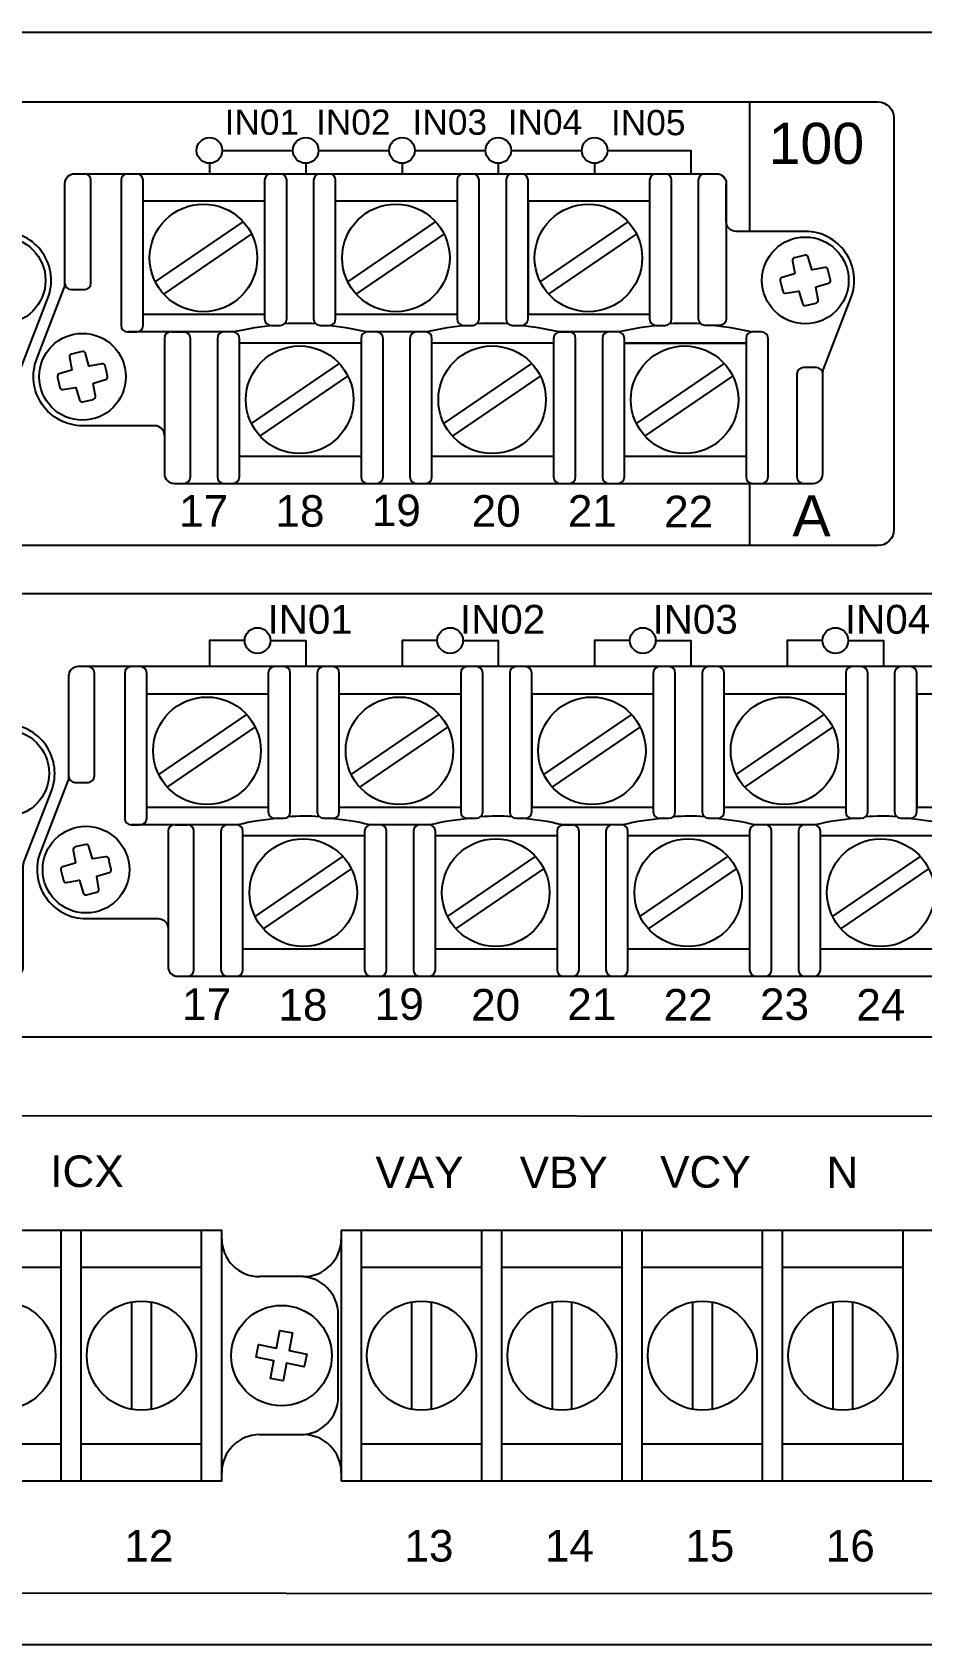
# Model space of a CAD drawing. Header units: inches. Extents: x 3.3 to 20.7, y 5.9 to 11.5.
# Drawn here: x 9.21 to 11.98, y 6.49 to 11.51 of the extents above; entities that cross this region are included whole.
import ezdxf
from ezdxf.enums import TextEntityAlignment as Align

# ---------------------------------------------------------------- set-up
doc = ezdxf.new("R2010")
doc.units = ezdxf.units.IN
doc.header["$MEASUREMENT"] = 0
doc.styles.add('Arial', font='arial.ttf')

msp = doc.modelspace()

# ---------------------------------------------------------------- linework, layer by layer
for points in [[(20.51681657496076, 11.51329355667247, -0.414213562373095), (20.63781657496076, 11.39229355667247), (20.63781663994193, 6.613293486236376, -0.415701394917881), (20.5168166394554, 6.492293486236377), (3.508816569423964, 6.492293554624386, -0.4142135623731193), (3.387816569423967, 6.613293554624397), (3.387816574960728, 11.39229355667247, -0.4145989712383513), (3.508684872539941, 11.51329348499671), (20.51694827738268, 11.51329348499671)], [(4.142026177119682, 10.58016753191774, 0.414213562373095), (4.122026177119682, 10.56016753191774), (4.122026177119682, 10.25795971419607), (4.122026177119682, 10.13861059938568, 0.414213562373095), (4.152026177119684, 10.10861059938568), (9.141327767156842, 10.10861059938568, 0.414213562373095), (9.171327767156843, 10.13861059938568), (9.171327767156843, 10.45307741773819, -0.09250175712104637), (9.173346647951295, 10.46389670459107), (9.2588714530903, 10.68508316541483, 0.5269038964343592), (9.116167745142008, 10.89326152836452), (8.900327831000457, 10.89326152836452, -0.414213562373095), (8.870327831000456, 10.92326152836453), (8.870327831000456, 11.04261064317491), (8.870327831000456, 10.62053975362512, -0.414213562373095), (8.850327831000456, 10.60053975362512), (8.804215267156831, 10.60053975362512, -0.414213562373095), (8.784215267156831, 10.62053975362512), (8.784215267156828, 11.05261064317491, -0.414213562373095), (8.804215267156827, 11.07261064317491)], [(9.622026293982334, 10.25795971419607, 0.4142135623730776), (9.592026293982334, 10.28795971419607), (9.367186430475632, 10.28795971419607, -0.5269038964343629), (9.224482722527338, 10.49613807714576), (9.310007234336402, 10.71732377935204, 0.09250175712104043), (9.312026115130854, 10.72814306620492), (9.312026115130854, 11.04261064317491, -0.4142135623730864), (9.342026115130855, 11.07261064317491), (11.34214600341864, 11.07261064317491, -0.4142135623730603), (11.37214600341865, 11.04261064317491), (11.37214600341865, 10.62053975362512, -0.414213562373095), (11.35214600341865, 10.60053975362512), (11.30603343957502, 10.60053975362512, -0.414213562373095), (11.28603343957502, 10.62053975362512), (11.28603343957502, 11.05261064317491, -0.414213562373095), (11.30603343957502, 11.07261064317491)], [(9.312026115130852, 10.73189530636762, 0.414213562373095), (9.332026115130853, 10.71189530636762), (9.372830281797514, 10.71189530636762, 0.414213562373095), (9.392830281797513, 10.73189530636762), (9.392830281797513, 11.05261064317491, 0.414213562373095), (9.372830281797514, 11.07261064317491)], [(9.507123717352817, 11.07261064317491, 0.414213562373095), (9.487123717352814, 11.05261064317491), (9.487123717352816, 10.60016753191774, 0.414213562373095), (9.507123717352817, 10.58016753191774), (9.535768161797263, 10.58016753191774, 0.414213562373095), (9.555768161797262, 10.60016753191774), (9.555768161797262, 11.05261064317491, 0.414213562373095), (9.535768161797263, 11.07261064317491)], [(9.954186217352822, 11.07261064317491, 0.414213562373095), (9.934186217352822, 11.05261064317491), (9.934186217352826, 10.62053975362512, 0.414213562373095), (9.954186217352825, 10.60053975362512), (9.982830661797271, 10.60053975362512, 0.414213562373095), (10.00283066179727, 10.62053975362512), (10.00283066179727, 11.05261064317491, 0.414213562373095), (9.982830661797268, 11.07261064317491)], [(10.10675982846393, 11.07261064317491, 0.414213562373095), (10.08675982846393, 11.05261064317491), (10.08675982846393, 10.62053975362512, 0.414213562373095), (10.10675982846393, 10.60053975362512), (10.13540427290838, 10.60053975362512, 0.414213562373095), (10.15540427290838, 10.62053975362512), (10.15540427290838, 11.05261064317491, 0.414213562373095), (10.13540427290838, 11.07261064317491)], [(10.55382232846394, 11.07261064317491, 0.414213562373095), (10.53382232846394, 11.05261064317491), (10.53382232846394, 10.62053975362512, 0.414213562373095), (10.55382232846394, 10.60053975362512), (10.58246677290839, 10.60053975362512, 0.414213562373095), (10.60246677290839, 10.62053975362512), (10.60246677290838, 11.05261064317491, 0.414213562373095), (10.58246677290838, 11.07261064317491)], [(10.70639593957505, 11.07261064317491, 0.414213562373095), (10.68639593957505, 11.05261064317491), (10.68639593957505, 10.62053975362512, 0.414213562373095), (10.70639593957505, 10.60053975362512), (10.7350403840195, 10.60053975362512, 0.414213562373095), (10.7550403840195, 10.62053975362512), (10.75504038401949, 11.05261064317491, 0.414213562373095), (10.73504038401949, 11.07261064317491)], [(11.15345982846394, 11.07261064317491, 0.414213562373095), (11.13345982846394, 11.05261064317491), (11.13345982846394, 10.62053975362512, 0.414213562373095), (11.15345982846394, 10.60053975362512), (11.18210427290838, 10.60053975362512, 0.414213562373095), (11.20210427290838, 10.62053975362512), (11.20210427290838, 11.05261064317491, 0.414213562373095), (11.18210427290838, 11.07261064317491)], [(9.642026293982333, 10.58016753191774, 0.414213562373095), (9.622026293982334, 10.56016753191774), (9.622026293982334, 10.25795971419607), (9.622026293982334, 10.13861059938568, 0.414213562373095), (9.652026293982335, 10.10861059938568), (11.64314593957503, 10.10861059938568, 0.414213562373095), (11.67314593957503, 10.13861059938568), (11.67314593957503, 10.45307741773819, -0.0925017571210466), (11.67516482036949, 10.46389670459107), (11.76068962550849, 10.68508316541483, 0.5269038964343592), (11.6179859175602, 10.89326152836452), (11.40214600341865, 10.89326152836452, -0.414213562373095), (11.37214600341865, 10.92326152836452), (11.37214600341865, 11.04261064317491)], [(11.61754818184508, 10.81881519504158), (11.58465768179894, 10.81112217724531, 0.3918076112591646), (11.578327621591, 10.8013196771513), (11.58535756704714, 10.76198530487866, -0.399736758772524), (11.58464066866214, 10.7608300982237), (11.54626841860832, 10.749685100305, 0.3918336306452697), (11.54029094099398, 10.73966384940468), (11.54386604636072, 10.72315516678106), (11.54798381212528, 10.70677327602606, 0.3918009305141076), (11.55778631221929, 10.70044299582066), (11.59712068449194, 10.70747316127426, -0.3997462427852815), (11.5982758178144, 10.70675596955932), (11.60942059573564, 10.66838401283544, 0.3917796854875317), (11.61944191996845, 10.66240609522618), (11.65233242001459, 10.67009903968997, 0.3918730117371313), (11.65866248022253, 10.67990153978398)], [(11.65866306688241, 10.67990153978398), (11.65163253476639, 10.71923591205662, -0.3996556551780012), (11.65235001981127, 10.72039111871158), (11.69072168320521, 10.73153611663028, 0.391792528397735), (11.69669974747943, 10.7415573675306), (11.68900687634814, 10.77444794090922, 0.3917823484332861), (11.67920437625412, 10.78077822111462), (11.63987000398148, 10.77374805566102, -0.3998975175916156), (11.63871487065901, 10.77446524737596), (11.62756950607788, 10.81283720409984, 0.3918145166464126), (11.61754818184508, 10.8188151217091)], [(9.96684124615548, 10.60053975362512, 0.03581944278258247), (9.83936400154009, 10.58016753672274)], [(10.09363328732286, 10.60545022355717, 0.03038910950689478), (9.995910152958675, 10.60540942279731)], [(10.25085011265118, 10.58016753672274, 0.03581944278258475), (10.12337286803579, 10.60053975362512)], [(10.5664773572666, 10.60053975362512, 0.03581944278258247), (10.43900011265121, 10.58016753672274)], [(10.69326939843397, 10.60545022355717, 0.03038910950689478), (10.59554626406979, 10.60540942279731)], [(10.8504862237623, 10.58016753672274, 0.03581944278258475), (10.7230089791469, 10.60053975362512)], [(11.16611624615548, 10.60053975362511, 0.03581944278258247), (11.03863900154009, 10.58016753672274)], [(11.29290828732285, 10.60545022355716, 0.03038910950689478), (11.19518515295867, 10.60540942279731)], [(11.45012511265118, 10.58016753672273, 0.03581944278258475), (11.32264786803578, 10.60053975362511)], [(9.682823516204554, 10.10861059938568, 0.414213562373095), (9.702823516204553, 10.12861059938568), (9.702823516204553, 10.56016753191774, 0.414213562373095), (9.682823516204554, 10.58016753191774)], [(9.806927884019482, 10.58016753191774, 0.414213562373095), (9.786927884019482, 10.56016753191774), (9.786927884019486, 10.12861059938568, 0.414213562373095), (9.806927884019485, 10.10861059938568), (9.83557232846393, 10.10861059938568, 0.414213562373095), (9.85557232846393, 10.12861059938568), (9.855572328463927, 10.56016753191774, 0.414213562373095), (9.835572328463927, 10.58016753191774)], [(10.25451955068615, 10.58016753191774, 0.414213562373095), (10.23451955068615, 10.56016753191774), (10.23451955068616, 10.12861059938568, 0.414213562373095), (10.25451955068616, 10.10861059938568)], [(10.2831639951306, 10.10861059938568, 0.414213562373095), (10.3031639951306, 10.12861059938568), (10.3031639951306, 10.56016753191774, 0.414213562373095), (10.2831639951306, 10.58016753191774)], [(10.4065639951306, 10.58016753191774, 0.414213562373095), (10.3865639951306, 10.56016753191774), (10.3865639951306, 10.12861059938568, 0.414213562373095), (10.4065639951306, 10.10861059938568)], [(10.43520843957505, 10.10861059938568, 0.414213562373095), (10.45520843957505, 10.12861059938568), (10.45520843957505, 10.56016753191774, 0.414213562373095), (10.43520843957504, 10.58016753191774)], [(10.85415566179727, 10.58016753191774, 0.414213562373095), (10.83415566179727, 10.56016753191774), (10.83415566179727, 10.12861059938568, 0.414213562373095), (10.85415566179727, 10.10861059938568)], [(10.88280010624172, 10.10861059938568, 0.414213562373095), (10.90280010624172, 10.12861059938568), (10.90280010624172, 10.56016753191774, 0.414213562373095), (10.88280010624172, 10.58016753191774)], [(11.00620288401948, 10.58016753191774, 0.414213562373095), (10.98620288401948, 10.56016753191774), (10.98620288401948, 10.12861059938568, 0.414213562373095), (11.00620288401948, 10.10861059938568)], [(11.03484732846393, 10.10861059938568, 0.414213562373095), (11.05484732846393, 10.12861059938568), (11.05484732846393, 10.56016753191774, 0.414213562373095), (11.03484732846392, 10.58016753191774)], [(11.4824389951306, 10.10861059938568, 0.414213562373095), (11.5024389951306, 10.12861059938568), (11.5024389951306, 10.56016753191774, 0.414213562373095), (11.48243899513059, 10.58016753191774), (11.45379455068615, 10.58016753191774, 0.414213562373095), (11.43379455068615, 10.56016753191774), (11.43379455068615, 10.12861059938568, 0.414213562373095), (11.45379455068615, 10.10861059938568)], [(9.326509281153417, 10.5013197027766), (9.333539813269443, 10.46198533050396, -0.3996556551780024), (9.332822328224559, 10.46083012384901), (9.29445066483062, 10.44968512593031, 0.391792528397735), (9.288472600556396, 10.43966387502999), (9.296165471687694, 10.40677330165136, 0.3917823484332864), (9.305967971781708, 10.40044302144597), (9.34530234405435, 10.40747318689956, -0.3998975175916137), (9.346457477376816, 10.40675599518462), (9.357602841957949, 10.36838403846074, 0.3918145166464134), (9.367624166190755, 10.36240612085148)], [(9.367624166190755, 10.362406047519), (9.40051466623689, 10.37009906531527, 0.3918076112591659), (9.406844726444831, 10.37990156540929), (9.399814780988692, 10.41923593768193, -0.3997367587725233), (9.400531679373689, 10.42039114433688), (9.438903929427514, 10.43153614225558, 0.3918336306452707), (9.444881407041851, 10.44155739315591), (9.441306301675105, 10.45806607577953), (9.437188535910554, 10.47444796653453, 0.3918009305141054), (9.42738603581654, 10.48077824673993), (9.388051663543894, 10.47374808128633, -0.3997462427852821), (9.386896530221428, 10.47446527300127), (9.375751752300186, 10.51283722972515, 0.3917796854875304), (9.36573042806738, 10.5188151473344), (9.332839928021244, 10.51112220287062, 0.3918730117371316), (9.326509867813304, 10.5013197027766)], [(11.67314593957503, 10.44932593619297, 0.414213562373095), (11.65314593957503, 10.46932593619297), (11.61234177290837, 10.46932593619297, 0.414213562373095), (11.59234177290837, 10.44932593619297), (11.59234177290838, 10.12861059938568, 0.414213562373095), (11.61234177290837, 10.10861059938568)], [(14.84461466471352, 9.765909830729166, -0.4142085966170821), (14.89461517333982, 9.715910169813368), (14.89461517333982, 8.434368557400173, -0.414213562373095), (14.84460110134546, 8.384354485405815), (3.659815470377614, 8.38435278998481, -0.4142135623730376), (3.609815809461805, 8.434352450900606), (3.609815809461805, 9.71590847439236, -0.4141341009185762), (3.659801907009561, 9.765908135308159), (14.8446146364555, 9.765909830729159)], [(4.153156257735356, 9.045436832590486, 0.414213562373095), (4.133156257735356, 9.025436832590486), (4.133156257735356, 8.72322901486881), (4.133156257735356, 8.603879900058423, 0.414213562373095), (4.163156257735357, 8.573879900058422), (9.152457847772515, 8.573879900058422, 0.414213562373095), (9.182457847772517, 8.603879900058423), (9.182457847772517, 8.918346718410938, -0.09250175712104637), (9.184476728566969, 8.929166005263816), (9.270001533705974, 9.150352466087575, 0.5269038964343592), (9.127297825757681, 9.358530829037267), (8.91145791161613, 9.358530829037267, -0.414213562373095), (8.88145791161613, 9.388530829037268), (8.88145791161613, 9.507879943847655), (8.88145791161613, 9.085809054297862, -0.414213562373095), (8.86145791161613, 9.065809054297862), (8.815345347772505, 9.065809054297862, -0.414213562373095), (8.795345347772505, 9.085809054297862), (8.795345347772502, 9.517879943847657, -0.414213562373095), (8.815345347772501, 9.537879943847656)], [(14.38145802847878, 9.507879943847653, 0.4142135623730607), (14.35145802847878, 9.537879943847654), (9.353156195746529, 9.537879943847654, 0.414213562373078), (9.323156195746527, 9.507879943847653), (9.323156195746527, 9.193412366877666, -0.09250175712104021), (9.321137314952075, 9.182593080024786), (9.235612803143011, 8.961407377818501, 0.5269038964343622), (9.378316511091306, 8.75322901486881), (9.603156374598008, 8.75322901486881, -0.4142135623730779), (9.633156374598007, 8.723229014868808)], [(9.323156195746527, 9.197164607040362, 0.414213562373095), (9.343156195746527, 9.177164607040362), (9.383960362413188, 9.177164607040362, 0.414213562373095), (9.403960362413187, 9.197164607040362), (9.403960362413187, 9.517879943847655, 0.414213562373095), (9.383960362413188, 9.537879943847654)], [(9.518253797968491, 9.537879943847654, 0.414213562373095), (9.498253797968488, 9.517879943847655), (9.498253797968491, 9.065436832590484, 0.414213562373095), (9.518253797968491, 9.045436832590484), (9.546898242412936, 9.045436832590484, 0.414213562373095), (9.566898242412936, 9.065436832590484), (9.566898242412936, 9.517879943847655, 0.414213562373095), (9.546898242412936, 9.537879943847654)], [(9.653156374598007, 9.045436832590484, 0.414213562373095), (9.633156374598007, 9.025436832590485), (9.633156374598007, 8.723229014868808), (9.633156374598007, 8.603879900058422, 0.414213562373095), (9.663156374598008, 8.57387990005842), (14.65245796463517, 8.57387990005842, 0.414213562373095), (14.68245796463517, 8.603879900058422), (14.68245796463517, 8.918346718410936, -0.09250175712104637), (14.68447684542962, 8.929166005263815), (14.77000165056863, 9.150352466087574, 0.5269038964343592), (14.62729794262033, 9.358530829037266), (14.41145802847878, 9.358530829037266, -0.414213562373095), (14.38145802847878, 9.388530829037267), (14.38145802847878, 9.507879943847653), (14.38145802847878, 9.08580905429786, -0.414213562373095), (14.36145802847878, 9.06580905429786), (14.31534546463516, 9.06580905429786, -0.414213562373095), (14.29534546463516, 9.08580905429786), (14.29534546463515, 9.517879943847655, -0.414213562373095), (14.31534546463515, 9.537879943847654)], [(9.965316297968496, 9.537879943847654, 0.414213562373095), (9.945316297968496, 9.517879943847655), (9.9453162979685, 9.08580905429786, 0.414213562373095), (9.9653162979685, 9.06580905429786), (9.993960742412945, 9.06580905429786, 0.414213562373095), (10.01396074241294, 9.08580905429786), (10.01396074241294, 9.517879943847655, 0.414213562373095), (9.993960742412941, 9.537879943847654)], [(10.1178899090796, 9.537879943847654, 0.414213562373095), (10.0978899090796, 9.517879943847655), (10.09788990907961, 9.08580905429786, 0.414213562373095), (10.11788990907961, 9.06580905429786), (10.14653435352405, 9.06580905429786, 0.414213562373095), (10.16653435352405, 9.08580905429786), (10.16653435352405, 9.517879943847655, 0.414213562373095), (10.14653435352405, 9.537879943847654)], [(10.56495240907961, 9.537879943847654, 0.414213562373095), (10.54495240907961, 9.517879943847655), (10.54495240907962, 9.08580905429786, 0.414213562373095), (10.56495240907962, 9.06580905429786), (10.59359685352406, 9.06580905429786, 0.414213562373095), (10.61359685352406, 9.08580905429786), (10.61359685352406, 9.517879943847655, 0.414213562373095), (10.59359685352406, 9.537879943847654)], [(10.71752602019072, 9.537879943847654, 0.414213562373095), (10.69752602019072, 9.517879943847655), (10.69752602019073, 9.08580905429786, 0.414213562373095), (10.71752602019072, 9.06580905429786), (10.74617046463517, 9.06580905429786, 0.414213562373095), (10.76617046463517, 9.08580905429786), (10.76617046463517, 9.517879943847655, 0.414213562373095), (10.74617046463517, 9.537879943847654)], [(11.16458990907961, 9.537879943847654, 0.414213562373095), (11.14458990907961, 9.517879943847655), (11.14458990907961, 9.08580905429786, 0.414213562373095), (11.16458990907961, 9.06580905429786), (11.19323435352406, 9.06580905429786, 0.414213562373095), (11.21323435352406, 9.08580905429786), (11.21323435352405, 9.517879943847655, 0.414213562373095), (11.19323435352405, 9.537879943847654)], [(11.31716352019072, 9.537879943847654, 0.414213562373095), (11.29716352019072, 9.517879943847655), (11.29716352019072, 9.08580905429786, 0.414213562373095), (11.31716352019072, 9.06580905429786), (11.34580796463517, 9.06580905429786, 0.414213562373095), (11.36580796463517, 9.08580905429786), (11.36580796463516, 9.517879943847655, 0.414213562373095), (11.34580796463516, 9.537879943847654)], [(11.76422602019073, 9.537879943847654, 0.414213562373095), (11.74422602019073, 9.517879943847655), (11.74422602019073, 9.08580905429786, 0.414213562373095), (11.76422602019073, 9.06580905429786), (11.79287046463518, 9.06580905429786, 0.414213562373095), (11.81287046463517, 9.08580905429786), (11.81287046463517, 9.517879943847655, 0.414213562373095), (11.79287046463517, 9.537879943847654)], [(11.91679963130183, 9.537879943847654, 0.414213562373095), (11.89679963130184, 9.517879943847655), (11.89679963130184, 9.08580905429786, 0.414213562373095), (11.91679963130184, 9.06580905429786), (11.94544407574628, 9.06580905429786, 0.414213562373095), (11.96544407574628, 9.08580905429786), (11.96544407574628, 9.517879943847655, 0.414213562373095), (11.94544407574628, 9.537879943847654)], [(9.693953596820228, 8.57387990005842, 0.414213562373095), (9.713953596820227, 8.59387990005842), (9.713953596820227, 9.025436832590485, 0.414213562373095), (9.693953596820228, 9.045436832590484)], [(9.818057964635155, 9.045436832590484, 0.414213562373095), (9.798057964635156, 9.025436832590485), (9.79805796463516, 8.59387990005842, 0.414213562373095), (9.818057964635159, 8.57387990005842), (9.846702409079604, 8.57387990005842, 0.414213562373095), (9.866702409079604, 8.59387990005842), (9.8667024090796, 9.025436832590485, 0.414213562373095), (9.846702409079601, 9.045436832590484)], [(9.977971326771154, 9.065809054297858, 0.03581944278258247), (9.850494082155764, 9.04543683739548)], [(10.10476336793853, 9.070719524229908, 0.03038910950689478), (10.00704023357435, 9.070678723470055)], [(10.26198019326686, 9.045436837395478, 0.03581944278258481), (10.13450294865146, 9.065809054297858)], [(10.26564963130183, 9.045436832590484, 0.414213562373095), (10.24564963130183, 9.025436832590485), (10.24564963130183, 8.59387990005842, 0.414213562373095), (10.26564963130183, 8.57387990005842)], [(10.29429407574628, 8.57387990005842, 0.414213562373095), (10.31429407574628, 8.59387990005842), (10.31429407574628, 9.025436832590485, 0.414213562373095), (10.29429407574627, 9.045436832590484)], [(10.41769407574627, 9.045436832590484, 0.414213562373095), (10.39769407574627, 9.025436832590485), (10.39769407574628, 8.59387990005842, 0.414213562373095), (10.41769407574628, 8.57387990005842)], [(10.44633852019072, 8.57387990005842, 0.414213562373095), (10.46633852019072, 8.59387990005842), (10.46633852019072, 9.025436832590485, 0.414213562373095), (10.44633852019072, 9.045436832590484)], [(10.57760743788227, 9.065809054297858, 0.03581944278258247), (10.45013019326688, 9.04543683739548)], [(10.70439947904965, 9.070719524229908, 0.03038910950689478), (10.60667634468547, 9.070678723470055)], [(10.86161630437797, 9.045436837395478, 0.03581944278258481), (10.73413905976258, 9.065809054297858)], [(10.86528574241294, 9.045436832590484, 0.414213562373095), (10.84528574241294, 9.025436832590485), (10.84528574241295, 8.59387990005842, 0.414213562373095), (10.86528574241295, 8.57387990005842)], [(10.89393018685739, 8.57387990005842, 0.414213562373095), (10.91393018685739, 8.59387990005842), (10.91393018685739, 9.025436832590485, 0.414213562373095), (10.89393018685739, 9.045436832590484)], [(11.01733157574627, 9.045436832590484, 0.414213562373095), (10.99733157574627, 9.025436832590485), (10.99733157574627, 8.59387990005842, 0.414213562373095), (11.01733157574627, 8.57387990005842), (11.04597602019072, 8.57387990005842, 0.414213562373095), (11.06597602019072, 8.59387990005842), (11.06597602019072, 9.025436832590485, 0.414213562373095), (11.04597602019071, 9.045436832590484)], [(11.17724493788227, 9.065809054297858, 0.03581944278258247), (11.04976769326688, 9.04543683739548)], [(11.30403697904964, 9.070719524229908, 0.03038910950689478), (11.20631384468546, 9.070678723470055)], [(11.46125380437797, 9.045436837395478, 0.03581944278258481), (11.33377655976257, 9.065809054297858)], [(11.46492324241294, 9.045436832590484, 0.414213562373095), (11.44492324241294, 9.025436832590485), (11.44492324241294, 8.59387990005842, 0.414213562373095), (11.46492324241294, 8.57387990005842)], [(11.49356768685739, 8.57387990005842, 0.414213562373095), (11.51356768685739, 8.59387990005842), (11.51356768685739, 9.025436832590485, 0.414213562373095), (11.49356768685739, 9.045436832590484)], [(11.61696768685739, 9.045436832590484, 0.414213562373095), (11.59696768685739, 9.025436832590485), (11.59696768685739, 8.59387990005842, 0.414213562373095), (11.61696768685739, 8.57387990005842)], [(11.64561213130184, 8.57387990005842, 0.414213562373095), (11.66561213130183, 8.59387990005842), (11.66561213130183, 9.025436832590485, 0.414213562373095), (11.64561213130183, 9.045436832590484)], [(11.77688104899338, 9.065809054297858, 0.03581944278258247), (11.64940380437799, 9.04543683739548)], [(11.90367309016076, 9.070719524229908, 0.03038910950689478), (11.80594995579658, 9.070678723470055)], [(12.06088991548909, 9.045436837395478, 0.03581944278258481), (11.93341267087369, 9.065809054297858)], [(9.33763936176909, 8.966589003449347), (9.344669893885117, 8.927254631176703, -0.3996556551780024), (9.343952408840233, 8.926099424521752), (9.305580745446294, 8.914954426603051, 0.391792528397735), (9.29960268117207, 8.90493317570273), (9.307295552303367, 8.872042602324106, 0.3917823484332864), (9.317098052397382, 8.86571232211871), (9.356432424670023, 8.872742487572305, -0.3998975175916137), (9.35758755799249, 8.872025295857366), (9.368732922573622, 8.833653339133484, 0.3918145166464134), (9.37875424680643, 8.827675421524226)], [(9.378754246806428, 8.827675348191745), (9.411644746852565, 8.835368365988014, 0.3918076112591659), (9.417974807060506, 8.845170866082029), (9.410944861604365, 8.884505238354672, -0.3997367587725233), (9.411661759989363, 8.885660445009627), (9.450034010043188, 8.896805442928326, 0.3918336306452707), (9.456011487657525, 8.906826693828648), (9.452436382290779, 8.92333537645227), (9.448318616526228, 8.93971726720727, 0.3918009305141054), (9.438516116432213, 8.946047547412668), (9.399181744159568, 8.93901738195907, -0.3997462427852821), (9.398026610837102, 8.93973457367401), (9.38688183291586, 8.978106530397893, 0.3917796854875304), (9.376860508683054, 8.984084448007145), (9.343970008636918, 8.976391503543363, 0.3918730117371316), (9.337639948428977, 8.966589003449347)], [(16.39157697889537, 7.105707316466889), (16.39157697889537, 6.698327806260851, -0.4142135623731159), (16.34156290690101, 6.648313734266493), (3.65980360243057, 6.654940263865107, -0.4142135623731159), (3.609789530436212, 6.704954335859462), (3.609789530436212, 8.092923458852082, -0.414208596617103), (3.659790039062512, 8.14292311976788), (16.34157647026907, 8.13629659016927, -0.4142085966171029), (16.39157697889538, 8.086296929253471), (16.39157697889537, 7.346976360153327)], [(9.800419134171412, 7.75649185542213, 0.4142135623731013), (9.918419134171414, 7.63849185542213)], [(10.05491913417142, 7.63849185542213, 0.4142135623730909), (10.17291913417142, 7.75649185542213)], [(10.16366913417141, 7.520491855422131, 0.4142135623730929), (10.04566913417141, 7.638491855422131)], [(10.04566913417141, 7.146491855422131, 0.4142135623730929), (10.16366913417141, 7.264491855422132)], [(9.918419134171412, 7.146491855422131, 0.4142135623730971), (9.800419134171412, 7.02849185542213)], [(10.17291913417142, 7.028491855422131, 0.4142135623730929), (10.05491913417142, 7.146491855422131)]]:
    msp.add_lwpolyline(points, format="xyb")
msp.add_lwpolyline([(11.84469011094835, 11.29630364312066, -0.4142085966170775), (11.89469061957465, 11.24630398220486), (11.89469061957465, 9.964762369791666, -0.414213562373095), (11.84467654758029, 9.914748297797308), (3.659815470377614, 9.91474829779731, -0.4142135623730333), (3.609815809461805, 9.964747958713106), (3.609815809461805, 11.24630398220486, -0.4141341009185737), (3.659801907009561, 11.29630364312066)], format="xyb", close=True)
for points in [[(11.4446775648329, 11.29630533854167), (11.4446775648329, 10.8933605617947)], [(9.762134975857204, 11.105224609375), (9.762134975857204, 11.07259877522786)], [(9.802154541015625, 11.14522382948134), (10.02214050292969, 11.14522382948134)], [(10.06212955050998, 11.105224609375), (10.06212955050998, 11.07259877522786)], [(10.10214148627387, 11.14522382948134), (10.32214101155599, 11.14522382948134)], [(10.36213090684679, 11.105224609375), (10.36213090684679, 11.07259877522786)], [(10.40214284261068, 11.14522382948134), (10.62214236789279, 11.14522382948134)], [(10.66212463378906, 11.105224609375), (10.66212463378906, 11.07259877522786)], [(10.70213741726345, 11.14522382948134), (10.92213694254557, 11.14522382948134)], [(10.96211920844184, 11.105224609375), (10.96211920844184, 11.07259877522786)], [(11.00213199191623, 11.14522382948134), (11.26211802164713, 11.14522382948134), (11.26211802164713, 11.07259877522786)], [(9.934186217352822, 10.98710918830415), (9.555768161797262, 10.98710918830415)], [(10.53382232846394, 10.98710918830415), (10.15540427290838, 10.98710918830415)], [(10.75504038401947, 10.98710918830415), (10.75504038401947, 10.63533021749026)], [(11.13345982846394, 10.98710918830415), (10.75504177290838, 10.98710918830415)], [(9.593231125022273, 10.73660127009536), (9.867279604520208, 10.92345263049056)], [(10.19286723613339, 10.73660127009536), (10.46691571563133, 10.92345263049056)], [(10.79250473613339, 10.73660127009536), (11.06655321563132, 10.92345263049056)], [(9.619707939413653, 10.6977686243307), (9.893756505121361, 10.88461983621556)], [(10.21934405052477, 10.6977686243307), (10.49339261623248, 10.88461983621556)], [(10.81898155052477, 10.6977686243307), (11.09303011623247, 10.88461983621556)], [(9.555768161797262, 10.63533021749026), (9.934186217352822, 10.63533021749026)], [(10.10736314392054, 10.60053975362512), (10.10645899412377, 10.60054812786859)], [(10.15540427290838, 10.63533021749026), (10.53382232846394, 10.63533021749026)], [(10.75504177290838, 10.63533021749026), (11.13345982846394, 10.63533021749026)], [(9.839363995130602, 10.58016753191774), (9.507799475561784, 10.58016753191774)], [(9.643842997725896, 10.58016753191774), (9.684640219948117, 10.58016753191774)], [(10.23451955068615, 10.54537725501859), (9.85557232846393, 10.54537725501859)], [(10.43900010624169, 10.58016753191774), (10.25085010624169, 10.58016753191774)], [(10.83415566179727, 10.54537725501859), (10.45520843957505, 10.54537725501859)], [(11.03805427290837, 10.58016753191774), (10.84990288401949, 10.58016753191774)], [(11.03863760624172, 10.58016753191774), (10.8504862442766, 10.58016753191774), (10.88391383105923, 10.58016753191774)], [(11.43379455068615, 10.54537725501859), (11.05484732846393, 10.54537725501859), (11.43326538401949, 10.54537725501859)], [(9.89303529168894, 10.2948693368098), (10.16708377118688, 10.481720697205)], [(10.49267140280006, 10.2948693368098), (10.76671988229799, 10.481720697205)], [(11.09231029168894, 10.2948693368098), (11.36635877118687, 10.481720697205)], [(9.91951210608032, 10.25603669104514), (10.19356067178803, 10.44288790293)], [(10.51914821719144, 10.25603669104514), (10.79319678289915, 10.44288790293)], [(11.11878710608031, 10.25603669104514), (11.39283567178802, 10.44288790293)], [(9.85557232846393, 10.19354393057331), (10.23451955068615, 10.19354393057331)], [(10.45520843957505, 10.19354393057331), (10.83415566179727, 10.19354393057331)], [(11.05484732846393, 10.19354393057331), (11.43326538401949, 10.19354393057331)], [(11.4446775648329, 10.10915798611111), (11.4446775648329, 9.914755079481337)], [(9.872113545735676, 9.619140625), (9.762127346462673, 9.619140625), (9.762127346462673, 9.537876553005642)], [(9.95210944281684, 9.619140625), (10.0621092054579, 9.619140625), (10.0621092054579, 9.537876553005642)], [(10.47210947672526, 9.619140625), (10.36212327745226, 9.619140625), (10.36212327745226, 9.537876553005642)], [(10.55211215549045, 9.619140625), (10.66211191813151, 9.619140625), (10.66211191813151, 9.537876553005642)], [(11.07211218939887, 9.619140625), (10.96212599012587, 9.619140625), (10.96212599012587, 9.537876553005642)], [(11.15210808648003, 9.619140625), (11.26210784912109, 9.619140625), (11.26210784912109, 9.537876553005642)], [(11.67210812038845, 9.619140625), (11.56212192111545, 9.619140625), (11.56212192111545, 9.537876553005642)], [(11.75211079915364, 9.619140625), (11.8621105617947, 9.619140625), (11.8621105617947, 9.537876553005642)], [(9.945316297968496, 9.45237848897689), (9.566898242412936, 9.452378488976892)], [(10.54495240907961, 9.45237848897689), (10.16653435352405, 9.45237848897689)], [(10.76617046463515, 9.45237848897689), (10.76617046463515, 9.100599518163003)], [(11.14458990907961, 9.45237848897689), (10.76617185352405, 9.452378488976892)], [(11.74422602019073, 9.45237848897689), (11.36580796463517, 9.45237848897689)], [(12.34386213130182, 9.45237848897689), (11.96544407574626, 9.45237848897689), (11.96544407574626, 9.100599518163003), (12.34386213130182, 9.100599518163003)], [(9.604361205637947, 9.201870570768106), (9.878409685135882, 9.388721931163303)], [(9.630838020029326, 9.163037925003445), (9.904886585737035, 9.349889136888303)], [(10.20399731674906, 9.201870570768106), (10.478045796247, 9.388721931163305)], [(10.23047413114044, 9.163037925003447), (10.50452269684815, 9.349889136888303)], [(10.80363481674906, 9.201870570768106), (11.077683296247, 9.388721931163303)], [(10.83011163114044, 9.163037925003445), (11.10416019684815, 9.349889136888303)], [(11.40327092786018, 9.201870570768106), (11.67731940735811, 9.388721931163305)], [(11.42974774225156, 9.163037925003447), (11.70379630795927, 9.349889136888303)], [(9.566898242412936, 9.100599518163003), (9.945316297968496, 9.100599518163003)], [(10.16653435352405, 9.100599518163003), (10.54495240907961, 9.100599518163003)], [(10.76617185352405, 9.100599518163003), (11.14458990907961, 9.100599518163003)], [(11.36580796463517, 9.100599518163003), (11.74422602019073, 9.100599518163003)], [(9.850494075746276, 9.045436832590484), (9.518929556177458, 9.045436832590484)], [(9.65497307834157, 9.045436832590484), (9.69577030056379, 9.045436832590484)], [(10.11849322453621, 9.06580905429786), (10.11758907473945, 9.065817428541337)], [(10.45013018685737, 9.045436832590484), (10.26198018685737, 9.045436832590484)], [(11.04918435352404, 9.045436832590484), (10.86103296463516, 9.045436832590484)], [(11.04976768685739, 9.045436832590484), (10.86161632489227, 9.045436832590484), (10.8950439116749, 9.045436832590484)], [(11.31776683564733, 9.06580905429786), (11.31686268585056, 9.065817428541337)], [(11.64940379796848, 9.045436832590484), (11.46125379796848, 9.045436832590484)], [(10.24564963130183, 9.010646555691332), (9.866702409079604, 9.010646555691332)], [(10.84528574241294, 9.010646555691332), (10.46633852019072, 9.01064655569133)], [(10.99733157574627, 9.025436832590485), (10.99733157574627, 8.59387990005842)], [(11.44492324241294, 9.010646555691332), (11.06597602019072, 9.010646555691332)], [(12.04455935352406, 9.010646555691332), (11.66561213130183, 9.01064655569133)], [(9.904165372304615, 8.760138637482546), (10.17821385180255, 8.946989997877743)], [(10.50380148341573, 8.760138637482546), (10.77784996291367, 8.946989997877742)], [(11.10343898341573, 8.760138637482546), (11.37748746291366, 8.946989997877743)], [(11.70307509452685, 8.760138637482546), (11.97712357402478, 8.946989997877742)], [(9.930642186695994, 8.721305991717886), (10.2046907524037, 8.908157203602743)], [(10.53027829780711, 8.721305991717886), (10.80432686351482, 8.908157203602743)], [(11.12991579780711, 8.721305991717886), (11.40396436351482, 8.908157203602743)], [(11.72955190891822, 8.721305991717886), (12.00360047462593, 8.908157203602743)], [(9.866702409079604, 8.658813231246056), (10.24564963130183, 8.658813231246056)], [(10.46633852019072, 8.658813231246056), (10.84528574241294, 8.658813231246056)], [(11.06597602019072, 8.658813231246056), (11.44492324241294, 8.658813231246056)], [(11.66561213130183, 8.658813231246056), (12.04455935352406, 8.658813231246056)], [(9.300419306433529, 7.002491859847896), (9.300419306433529, 7.782491895887587)], [(9.36291911776371, 7.002491859847896), (9.36291911776371, 7.782491895887587)], [(9.737919159064564, 7.002491859847896), (9.737919159064564, 7.782491895887587)], [(10.23541926794864, 7.002491859847896), (10.23541926794864, 7.782491895887587)], [(10.6104193092495, 7.002491859847896), (10.6104193092495, 7.782491895887587)], [(10.67291912057968, 7.002491859847896), (10.67291912057968, 7.782491895887587)], [(11.04791916188053, 7.002491859847896), (11.04791916188053, 7.782491895887587)], [(11.11041897321071, 7.002491859847896), (11.11041897321071, 7.782491895887587)], [(11.48541901451157, 7.002491859847896), (11.48541901451157, 7.782491895887587)], [(11.54791941250164, 7.002491859847896), (11.54791941250164, 7.782491895887587)], [(11.9229188671426, 7.002491859847896), (11.9229188671426, 7.782491895887587)], [(9.300419306433529, 7.667491891044122), (8.925419265132671, 7.667491891044122)], [(9.737919159064564, 7.667491891044122), (9.36291911776371, 7.667491891044122)], [(10.05491907038787, 7.638491826055349), (9.91841915391322, 7.638491826055349)], [(10.6104193092495, 7.667491891044122), (10.23541926794864, 7.667491891044122)], [(11.04791916188053, 7.667491891044122), (10.67291912057968, 7.667491891044122)], [(11.48541901451157, 7.667491891044122), (11.11041897321071, 7.667491891044122)], [(11.9229188671426, 7.667491891044122), (11.54791941250164, 7.667491891044122)], [(9.520419111643672, 7.22515986756807), (9.520419111643672, 7.559823888167413)], [(9.580419165184601, 7.559823888167413), (9.580419165184601, 7.22515986756807)], [(10.39291926182861, 7.22515986756807), (10.39291926182861, 7.559823888167413)], [(10.45291931536953, 7.559823888167413), (10.45291931536953, 7.22515986756807)], [(10.83041911445964, 7.22515986756807), (10.83041911445964, 7.559823888167413)], [(10.89041916800057, 7.559823888167413), (10.89041916800057, 7.22515986756807)], [(11.26791896709068, 7.22515986756807), (11.26791896709068, 7.559823888167413)], [(11.3279190206316, 7.559823888167413), (11.3279190206316, 7.22515986756807)], [(11.7054194063816, 7.22515986756807), (11.7054194063816, 7.559823888167413)], [(11.76541887326264, 7.559823888167413), (11.76541887326264, 7.22515986756807)], [(10.16366909409832, 7.264491819868668), (10.16366909409832, 7.520491862534329)], [(9.91841915391322, 7.146491856347649), (10.05491907038787, 7.146491856347649)], [(8.925419265132671, 7.117491864691361), (9.300419306433529, 7.117491864691361)], [(9.36291911776371, 7.117491864691361), (9.737919159064564, 7.117491864691361)], [(10.23541926794864, 7.117491864691361), (10.6104193092495, 7.117491864691361)], [(10.67291912057968, 7.117491864691361), (11.04791916188053, 7.117491864691361)], [(11.11041897321071, 7.117491864691361), (11.48541901451157, 7.117491864691361)], [(11.54791941250164, 7.117491864691361), (11.9229188671426, 7.117491864691361)]]:
    msp.add_lwpolyline(points)
for points in [[(7.112918869958571, 7.002491859847896), (9.800418970394745, 7.002491859847896), (9.800418970394745, 7.782491895887587), (7.112918869958571, 7.782491895887587)], [(10.17291886995857, 7.002491859847896), (12.86041897039474, 7.002491859847896), (12.86041897039474, 7.782491895887587), (10.17291886995857, 7.782491895887587)], [(10.02118436676071, 7.46326839691802), (10.01019564037009, 7.408192106497361), (10.06527185745826, 7.397203673436677), (10.05744581453204, 7.35797680658879), (10.00236959744387, 7.368965239649474), (9.991380871053238, 7.3138890225613), (9.952153857540381, 7.321715358817462), (9.96314258393101, 7.376791575905636), (9.907683864594865, 7.387856348084444), (9.915509907521084, 7.427083288264817), (9.970968626857225, 7.416018442753523), (9.981957353247854, 7.471094659841697)]]:
    msp.add_lwpolyline(points, close=True)
for centre, radius in [((9.762157016330294, 11.14522382948134), 0.03999752468533035), ((10.06214396158854, 11.14522382948134), 0.03999752468533035), ((10.36214531792535, 11.14522382948134), 0.03999752468533035), ((10.66213989257812, 11.14522382948134), 0.03999752468533035), ((10.9621344672309, 11.14522382948134), 0.03999752468532947), ((9.743493786175753, 10.81061061182379), 0.167499999999998), ((10.34312989728687, 10.81061061182379), 0.167499999999998), ((10.94276739728687, 10.81061061182379), 0.167499999999998), ((9.116677002646437, 10.74061061182379), 0.1349999999999987), ((11.61849517506463, 10.74061061182378), 0.1349999999999987), ((9.366677172971201, 10.4406106307368), 0.1349999999999987), ((10.04329795284242, 10.36887867853823), 0.167499999999998), ((10.64293406395353, 10.36887867853822), 0.167499999999998), ((11.24257295284242, 10.36887867853822), 0.167499999999998), ((9.912111494276257, 9.619140625), 0.0399979485405817), ((10.51211081610785, 9.619140625), 0.04000133938259509), ((11.11211013793945, 9.619140625), 0.0399979485405817), ((11.71210945977105, 9.619140625), 0.04000133938259509), ((9.754623866791427, 9.275879912496528), 0.167499999999998), ((10.35425997790254, 9.27587991249653), 0.167499999999998), ((10.95389747790254, 9.275879912496528), 0.167499999999998), ((11.55353358901365, 9.27587991249653), 0.167499999999998), ((9.12780708326211, 9.205879912496531), 0.1349999999999987), ((9.377807253586875, 8.905879931409544), 0.1349999999999987), ((10.05442803345809, 8.834147979210968), 0.167499999999998), ((10.65406414456921, 8.834147979210966), 0.167499999999998), ((11.2537016445692, 8.834147979210968), 0.167499999999998), ((11.85333775568032, 8.834147979210966), 0.167499999999998), ((9.112919134171413, 7.39249185542213), 0.1699999999999917), ((9.550419134171413, 7.392491855422131), 0.1699999999999909), ((9.986669134171411, 7.392491855422135), 0.1565000000000012), ((10.42291913417142, 7.39249185542213), 0.1699999999999935), ((10.86041913417142, 7.39249185542213), 0.1699999999999934), ((11.29791913417142, 7.39249185542213), 0.1699999999999934), ((11.73541913417142, 7.39249185542213), 0.1699999999999917)]:
    msp.add_circle(centre, radius)

# ---------------------------------------------------------------- texts
at = {"style": 'Arial'}
for s, height, p in [('IN01', 0.07866666666666666, (9.809427707334807, 11.1939704461261)), ('IN02', 0.07866666666666666, (10.09427199986953, 11.1939704461261)), ('IN03', 0.07866666666666666, (10.3949718696612, 11.1939704461261)), ('IN04', 0.07866666666666666, (10.6913585884112, 11.1939704461261)), ('IN05', 0.07866666666666666, (11.01300608561864, 11.19270782691233)), ('100', 0.1278333333333333, (11.50395872896328, 11.10344123195405)), ('17', 0.09833333333333333, (9.667818204207801, 9.973773323173484)), ('18', 0.09833333333333333, (9.96781277886058, 9.973559909719922)), ('19', 0.09833333333333333, (10.26810574761058, 9.975450221763753)), ('20', 0.09833333333333333, (10.57904726443996, 9.973559909719922)), ('21', 0.09833333333333333, (10.87874344499552, 9.973773323173484)), ('22', 0.09833333333333333, (11.17875158301635, 9.971883011129654)), ('A', 0.1278333333333333, (11.57827994765066, 9.943871609963136)), ('IN01', 0.09, (9.943135223416263, 9.640225502623341)), ('IN02', 0.09, (10.54277133452738, 9.640225502623343)), ('IN03', 0.09, (11.14240883452738, 9.640225502623341)), ('IN04', 0.09, (11.74204494563849, 9.640225502623343)), ('17', 0.09833333333333333, (9.677074472498452, 8.437730495201253)), ('19', 0.09833333333333333, (10.27736201590123, 8.437797571144865)), ('21', 0.09833333333333333, (10.87706633447762, 8.437730495201253)), ('23', 0.09833333333333333, (11.47736744124845, 8.437730495201253)), ('18', 0.09833333333333333, (9.977069047151229, 8.43584018315742)), ('20', 0.09833333333333333, (10.57737015392206, 8.43584018315742)), ('22', 0.09833333333333333, (11.17707447249845, 8.43584018315742)), ('24', 0.09833333333333333, (11.77736201590123, 8.43584018315742)), ('ICX', 0.09833333333333333, (9.266341512412518, 7.917432171778805)), ('N', 0.09833333333333333, (11.68460933749708, 7.914054808500539)), ('12', 0.09833333333333333, (9.497283416881018, 6.751408657431091)), ('13', 0.09833333333333333, (10.36978055161952, 6.751408657431091)), ('14', 0.09833333333333333, (10.80728055161952, 6.751408657431091)), ('15', 0.09833333333333333, (11.24478055161952, 6.751475733374702)), ('16', 0.09833333333333333, (11.68228055161952, 6.751408657431091))]:
    msp.add_text(s, height=height, dxfattribs=at).set_placement(p)
for s, p in [('VAY', (10.41667099746387, 7.914054808500539)), ('VBY', (10.86614745145692, 7.914054808500539)), ('VCY', (11.30747910293262, 7.915633082517751))]:
    msp.add_text(s, height=0.09833333333333333, dxfattribs=at).set_placement(p, align=Align.CENTER)

doc.saveas('drawing.dxf')
